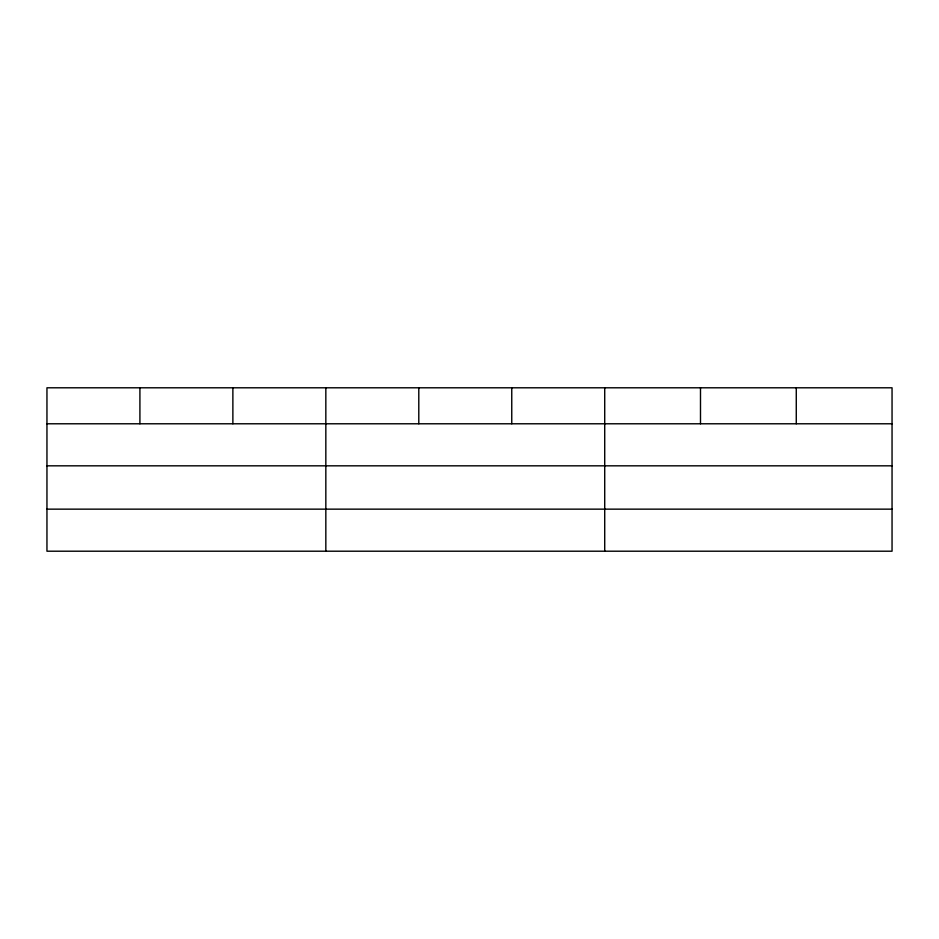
<?xml version="1.0" encoding="UTF-8"?>
<svg xmlns="http://www.w3.org/2000/svg" width="939" height="939" viewBox="0 0 939 939"><rect width="100%" height="100%" fill="white"/><g stroke="black" fill="none" stroke-linecap="round" stroke-linejoin="round"><path stroke-width="1.41" d="M892.05 465.826L892.05 387.795L46.95 387.795L46.95 551.205L892.05 551.205L892.05 465.826L46.95 465.826M46.95 423.782L892.05 423.782M46.95 509.149L892.05 509.149M796.272 387.795L796.272 423.782M700.494 387.795L700.494 423.782M604.716 387.795L604.716 551.205M511.755 387.795L511.755 423.782M418.794 387.795L418.794 423.782M325.833 387.795L325.833 551.205M232.872 387.795L232.872 423.782M139.911 387.795L139.911 423.782"/></g></svg>
